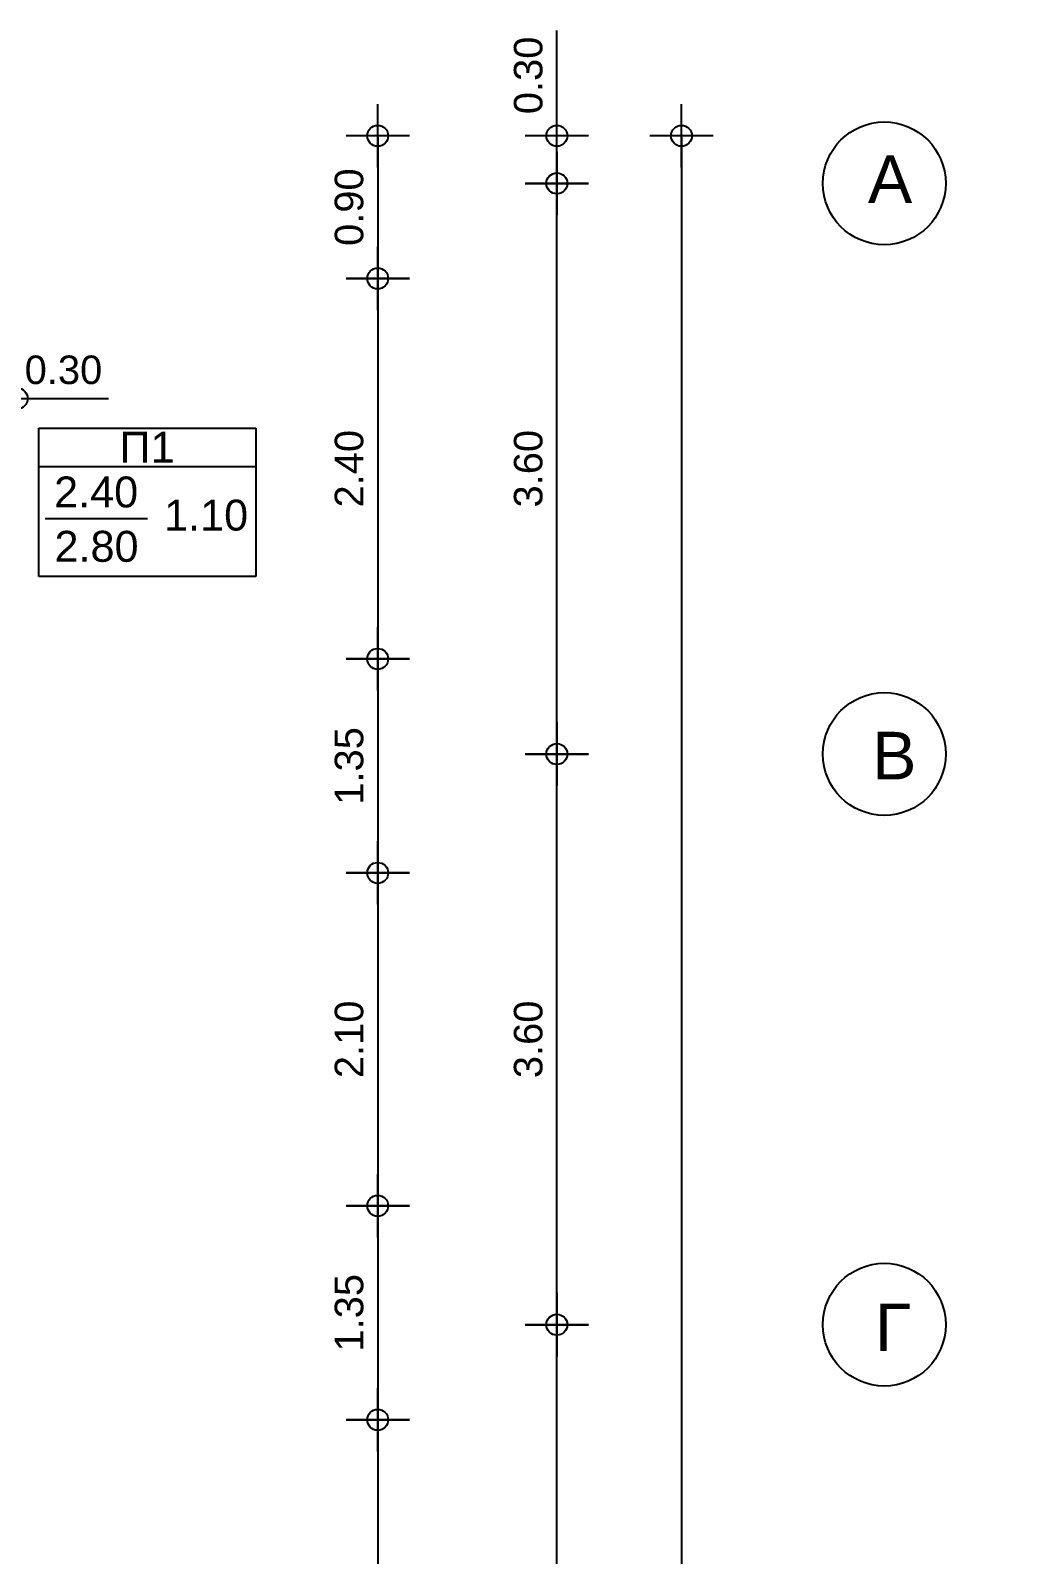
# Model space of a CAD drawing. Header units: metres. Extents: x -11 to 85, y -301 to 135.
# Drawn here: x 47.86 to 54.16, y -37.44 to -27.83 of the extents above; entities that cross this region are included whole.
import ezdxf

# ---------------------------------------------------------------- set-up
doc = ezdxf.new("R2010")
doc.units = ezdxf.units.M
doc.header["$LTSCALE"] = 0.036
doc.header["$PDMODE"] = 2
doc.layers.add('arxitek borofos', color=252, linetype='Continuous')
doc.layers.add('DIMBLK', color=252, linetype='Continuous')
doc.styles.add('COMU-N', font='arial.ttf')
doc.styles.get("Standard").update_dxf_attribs({"font": 'arial.ttf'})
doc.dimstyles.new('CADWDOT', dxfattribs={"dimscale": 0.1, "dimtxt": 1.8, "dimasz": 0.08, "dimexe": 2, "dimexo": 0, "dimgap": 0.09, "dimtad": 0, "dimrnd": 0.001, "dimzin": 0, "dimdsep": 46, "dimtxsty": 'Standard', "dimblk1": 'ARTDIM', "dimblk2": 'ARTDIM', "dimsah": 1, "dimcen": 0.09, "dimdle": 0.05, "dimse1": 1, "dimse2": 1, "dimadec": 0, "dimazin": 0, "dimtfac": 1, "dimtmove": 0, "dimatfit": 3, "dimldrblk": 'ARTDIM', "dimfxl": 2, "dimtvp": 0.9999, "dimtolj": 1, "dimtzin": 0, "dimarcsym": 0})

# ---------------------------------------------------------------- blocks, each defined once
blk = doc.blocks.new('ARTDIM')
at = {"layer": 'DIMBLK'}
for p, q in [((0, -24.9975), (0, 24.9975)), ((-24.9975, 0), (24.9975, 0))]:
    blk.add_line(p, q, dxfattribs=at)
blk.add_circle((0, 0), 8.25, dxfattribs=at)
blk = doc.blocks.new('*D837')
at = {"layer": 'arxitek borofos', "color": 0, "lineweight": -2}
blk.add_line((51.9621, -28.501), (51.9621, -57.885), dxfattribs=at)
at = {"layer": 'Defpoints', "color": 0, "transparency": 16777216}
for p in [(49.0767, -28.493), (49.0767, -57.893), (51.9621, -57.893)]:
    blk.add_point(p, dxfattribs=at)
at = {"layer": 'arxitek borofos', "color": 0, "lineweight": -2, "xscale": 0.008, "yscale": 0.008, "zscale": 0.008}
for p, rotation in [((51.9621, -28.493), 90), ((51.9621, -57.893), 270)]:
    blk.add_blockref('ARTDIM', p, dxfattribs=dict(at, rotation=rotation))
at = {"layer": 'arxitek borofos', "color": 0, "insert": (51.7821, -43.193), "char_height": 0.18, "attachment_point": 5, "rotation": 90}
blk.add_mtext('\\A1;29.40', dxfattribs=at)
blk = doc.blocks.new('*D844')
at = {"layer": 'arxitek borofos', "color": 0, "lineweight": -2}
blk.add_line((51.1768, -39.585), (51.1768, -36.001), dxfattribs=at)
at = {"layer": 'Defpoints', "color": 0, "transparency": 16777216}
for p in [(51.1768, -35.993), (54.1573, -35.993), (54.1573, -39.593)]:
    blk.add_point(p, dxfattribs=at)
at = {"layer": 'arxitek borofos', "color": 0, "lineweight": -2, "xscale": 0.008, "yscale": 0.008, "zscale": 0.008}
for p, rotation in [((51.1768, -35.993), 90), ((51.1768, -39.593), 270)]:
    blk.add_blockref('ARTDIM', p, dxfattribs=dict(at, rotation=rotation))
at = {"layer": 'arxitek borofos', "color": 0, "insert": (50.9968, -37.793), "char_height": 0.18, "attachment_point": 5, "rotation": 90}
blk.add_mtext('\\A1;3.60', dxfattribs=at)
blk = doc.blocks.new('*D845')
at = {"layer": 'arxitek borofos', "color": 0, "lineweight": -2}
blk.add_line((51.1768, -35.985), (51.1768, -32.401), dxfattribs=at)
at = {"layer": 'Defpoints', "color": 0, "transparency": 16777216}
for p in [(51.1768, -32.393), (54.1573, -32.393), (54.1573, -35.993)]:
    blk.add_point(p, dxfattribs=at)
at = {"layer": 'arxitek borofos', "color": 0, "lineweight": -2, "xscale": 0.008, "yscale": 0.008, "zscale": 0.008}
for p, rotation in [((51.1768, -32.393), 90), ((51.1768, -35.993), 270)]:
    blk.add_blockref('ARTDIM', p, dxfattribs=dict(at, rotation=rotation))
at = {"layer": 'arxitek borofos', "color": 0, "insert": (50.9968, -34.193), "char_height": 0.18, "attachment_point": 5, "rotation": 90}
blk.add_mtext('\\A1;3.60', dxfattribs=at)
blk = doc.blocks.new('*D846')
at = {"layer": 'arxitek borofos', "color": 0, "lineweight": -2}
blk.add_line((51.1768, -32.385), (51.1768, -28.801), dxfattribs=at)
at = {"layer": 'Defpoints', "color": 0, "transparency": 16777216}
for p in [(51.1768, -28.793), (54.1573, -28.793), (54.1573, -32.393)]:
    blk.add_point(p, dxfattribs=at)
at = {"layer": 'arxitek borofos', "color": 0, "lineweight": -2, "xscale": 0.008, "yscale": 0.008, "zscale": 0.008}
for p, rotation in [((51.1768, -28.793), 90), ((51.1768, -32.393), 270)]:
    blk.add_blockref('ARTDIM', p, dxfattribs=dict(at, rotation=rotation))
at = {"layer": 'arxitek borofos', "color": 0, "insert": (50.9968, -30.593), "char_height": 0.18, "attachment_point": 5, "rotation": 90}
blk.add_mtext('\\A1;3.60', dxfattribs=at)
blk = doc.blocks.new('*D847')
at = {"layer": 'arxitek borofos', "color": 0, "lineweight": -2}
for p, q in [((51.1768, -28.493), (51.1768, -27.8285)), ((51.1768, -28.785), (51.1768, -28.501))]:
    blk.add_line(p, q, dxfattribs=at)
at = {"layer": 'Defpoints', "color": 0, "transparency": 16777216}
for p in [(49.0767, -28.493), (51.1768, -28.493), (54.1573, -28.793)]:
    blk.add_point(p, dxfattribs=at)
at = {"layer": 'arxitek borofos', "color": 0, "lineweight": -2, "xscale": 0.008, "yscale": 0.008, "zscale": 0.008}
for p, rotation in [((51.1768, -28.493), 90), ((51.1768, -28.793), 270)]:
    blk.add_blockref('ARTDIM', p, dxfattribs=dict(at, rotation=rotation))
at = {"layer": 'arxitek borofos', "color": 0, "insert": (50.9968, -28.1118), "char_height": 0.18, "attachment_point": 5, "rotation": 90}
blk.add_mtext('\\A1;0.30', dxfattribs=at)
blk = doc.blocks.new('*D848')
at = {"layer": 'arxitek borofos', "color": 0, "lineweight": -2}
blk.add_line((50.0469, -28.501), (50.0469, -29.385), dxfattribs=at)
at = {"layer": 'Defpoints', "color": 0, "transparency": 16777216}
for p in [(49.0767, -28.493), (49.0767, -29.393), (50.0469, -29.393)]:
    blk.add_point(p, dxfattribs=at)
at = {"layer": 'arxitek borofos', "color": 0, "lineweight": -2, "xscale": 0.008, "yscale": 0.008, "zscale": 0.008}
for p, rotation in [((50.0469, -28.493), 90), ((50.0469, -29.393), 270)]:
    blk.add_blockref('ARTDIM', p, dxfattribs=dict(at, rotation=rotation))
at = {"layer": 'arxitek borofos', "color": 0, "insert": (49.867, -28.943), "char_height": 0.18, "attachment_point": 5, "rotation": 90}
blk.add_mtext('\\A1;0.90', dxfattribs=at)
blk = doc.blocks.new('*D849')
at = {"layer": 'arxitek borofos', "color": 0, "lineweight": -2}
blk.add_line((50.0469, -29.401), (50.0469, -31.785), dxfattribs=at)
at = {"layer": 'Defpoints', "color": 0, "transparency": 16777216}
for p in [(49.0767, -29.393), (49.0767, -31.793), (50.0469, -31.793)]:
    blk.add_point(p, dxfattribs=at)
at = {"layer": 'arxitek borofos', "color": 0, "lineweight": -2, "xscale": 0.008, "yscale": 0.008, "zscale": 0.008}
for p, rotation in [((50.0469, -29.393), 90), ((50.0469, -31.793), 270)]:
    blk.add_blockref('ARTDIM', p, dxfattribs=dict(at, rotation=rotation))
at = {"layer": 'arxitek borofos', "color": 0, "insert": (49.867, -30.593), "char_height": 0.18, "attachment_point": 5, "rotation": 90}
blk.add_mtext('\\A1;2.40', dxfattribs=at)
blk = doc.blocks.new('*D850')
at = {"layer": 'arxitek borofos', "color": 0, "lineweight": -2}
blk.add_line((50.0469, -31.801), (50.0469, -33.135), dxfattribs=at)
at = {"layer": 'Defpoints', "color": 0, "transparency": 16777216}
for p in [(49.0767, -31.793), (49.0767, -33.143), (50.0469, -33.143)]:
    blk.add_point(p, dxfattribs=at)
at = {"layer": 'arxitek borofos', "color": 0, "lineweight": -2, "xscale": 0.008, "yscale": 0.008, "zscale": 0.008}
for p, rotation in [((50.0469, -31.793), 90), ((50.0469, -33.143), 270)]:
    blk.add_blockref('ARTDIM', p, dxfattribs=dict(at, rotation=rotation))
at = {"layer": 'arxitek borofos', "color": 0, "insert": (49.867, -32.468), "char_height": 0.18, "attachment_point": 5, "rotation": 90}
blk.add_mtext('\\A1;1.35', dxfattribs=at)
blk = doc.blocks.new('*D851')
at = {"layer": 'arxitek borofos', "color": 0, "lineweight": -2}
blk.add_line((50.0469, -33.151), (50.0469, -35.235), dxfattribs=at)
at = {"layer": 'Defpoints', "color": 0, "transparency": 16777216}
for p in [(49.0767, -33.143), (49.0767, -35.243), (50.0469, -35.243)]:
    blk.add_point(p, dxfattribs=at)
at = {"layer": 'arxitek borofos', "color": 0, "lineweight": -2, "xscale": 0.008, "yscale": 0.008, "zscale": 0.008}
for p, rotation in [((50.0469, -33.143), 90), ((50.0469, -35.243), 270)]:
    blk.add_blockref('ARTDIM', p, dxfattribs=dict(at, rotation=rotation))
at = {"layer": 'arxitek borofos', "color": 0, "insert": (49.867, -34.193), "char_height": 0.18, "attachment_point": 5, "rotation": 90}
blk.add_mtext('\\A1;2.10', dxfattribs=at)
blk = doc.blocks.new('*D852')
at = {"layer": 'arxitek borofos', "color": 0, "lineweight": -2}
blk.add_line((50.0469, -35.251), (50.0469, -36.585), dxfattribs=at)
at = {"layer": 'Defpoints', "color": 0, "transparency": 16777216}
for p in [(49.0767, -35.243), (49.0767, -36.593), (50.0469, -36.593)]:
    blk.add_point(p, dxfattribs=at)
at = {"layer": 'arxitek borofos', "color": 0, "lineweight": -2, "xscale": 0.008, "yscale": 0.008, "zscale": 0.008}
for p, rotation in [((50.0469, -35.243), 90), ((50.0469, -36.593), 270)]:
    blk.add_blockref('ARTDIM', p, dxfattribs=dict(at, rotation=rotation))
at = {"layer": 'arxitek borofos', "color": 0, "insert": (49.867, -35.918), "char_height": 0.18, "attachment_point": 5, "rotation": 90}
blk.add_mtext('\\A1;1.35', dxfattribs=at)
blk = doc.blocks.new('*D853')
at = {"layer": 'arxitek borofos', "color": 0, "lineweight": -2}
blk.add_line((50.0469, -36.601), (50.0469, -39.435), dxfattribs=at)
at = {"layer": 'Defpoints', "color": 0, "transparency": 16777216}
for p in [(49.0767, -36.593), (49.0767, -39.443), (50.0469, -39.443)]:
    blk.add_point(p, dxfattribs=at)
at = {"layer": 'arxitek borofos', "color": 0, "lineweight": -2, "xscale": 0.008, "yscale": 0.008, "zscale": 0.008}
for p, rotation in [((50.0469, -36.593), 90), ((50.0469, -39.443), 270)]:
    blk.add_blockref('ARTDIM', p, dxfattribs=dict(at, rotation=rotation))
at = {"layer": 'arxitek borofos', "color": 0, "insert": (49.867, -38.018), "char_height": 0.18, "attachment_point": 5, "rotation": 90}
blk.add_mtext('\\A1;2.85', dxfattribs=at)
blk = doc.blocks.new('*D875')
at = {"layer": 'arxitek borofos', "color": 0, "lineweight": -2}
for p, q in [((47.4817, -30.1503), (47.7657, -30.1503)), ((47.7737, -30.1503), (48.3483, -30.1503))]:
    blk.add_line(p, q, dxfattribs=at)
at = {"layer": 'Defpoints', "color": 0, "transparency": 16777216}
for p in [(47.4737, -29.393), (47.7737, -29.393), (47.7737, -30.1503)]:
    blk.add_point(p, dxfattribs=at)
at = {"layer": 'arxitek borofos', "color": 0, "lineweight": -2, "xscale": 0.008, "yscale": 0.008, "zscale": 0.008, "rotation": 180}
blk.add_blockref('ARTDIM', (47.4737, -30.1503), dxfattribs=at)
at = {"layer": 'arxitek borofos', "color": 0, "lineweight": -2, "xscale": 0.008, "yscale": 0.008, "zscale": 0.008}
blk.add_blockref('ARTDIM', (47.7737, -30.1503), dxfattribs=at)
at = {"layer": 'arxitek borofos', "color": 0, "insert": (48.065, -29.9703), "char_height": 0.18, "attachment_point": 5}
blk.add_mtext('\\A1;0.30', dxfattribs=at)
blk = doc.blocks.new('*D918')
at = {"layer": 'arxitek borofos', "color": 0, "lineweight": -2}
for p, q in [((47.1437, -28.493), (47.1437, -27.9184)), ((47.1437, -28.785), (47.1437, -28.501))]:
    blk.add_line(p, q, dxfattribs=at)
at = {"layer": 'Defpoints', "color": 0, "transparency": 16777216}
for p in [(47.1437, -28.493), (48.2004, -28.493), (48.2004, -28.793)]:
    blk.add_point(p, dxfattribs=at)
at = {"layer": 'arxitek borofos', "color": 0, "lineweight": -2, "xscale": 0.008, "yscale": 0.008, "zscale": 0.008}
for p, rotation in [((47.1437, -28.493), 90), ((47.1437, -28.793), 270)]:
    blk.add_blockref('ARTDIM', p, dxfattribs=dict(at, rotation=rotation))
at = {"layer": 'arxitek borofos', "color": 0, "insert": (46.9637, -28.2017), "char_height": 0.18, "attachment_point": 5, "rotation": 90}
blk.add_mtext('\\A1;0.30', dxfattribs=at)

msp = doc.modelspace()

# ---------------------------------------------------------------- linework, layer by layer
at = {"layer": 'arxitek borofos'}
for p, q in [((47.9105, -31.274), (47.9105, -30.3364)), ((47.9105, -30.3364), (49.2778, -30.3364)), ((49.2778, -30.3364), (49.2778, -31.274)), ((49.2778, -30.5821), (47.9105, -30.5821)), ((47.9495, -30.9077), (48.5954, -30.9077)), ((49.2778, -31.274), (47.9105, -31.274))]:
    msp.add_line(p, q, dxfattribs=at)
for centre in [(53.2415, -28.793), (53.2415, -32.393), (53.2415, -35.993)]:
    msp.add_circle(centre, 0.3872, dxfattribs=at)

# ---------------------------------------------------------------- texts
at = {"layer": 'arxitek borofos', "style": 'COMU-N'}
for s, height, p in [('Α', 0.3, (53.138, -28.917)), ('Π1', 0.195, (48.4179, -30.5549)), ('2.40', 0.195, (48.0061, -30.8372)), ('1.10', 0.195, (48.6995, -30.9833)), ('2.80', 0.195, (48.0085, -31.1802)), ('Β', 0.3, (53.1649, -32.5528)), ('Γ', 0.3, (53.183, -36.16))]:
    msp.add_text(s, height=height, dxfattribs=at).set_placement(p)

# ---------------------------------------------------------------- dimensions: what is measured, and where the dimension line sits
at = {"layer": 'arxitek borofos'}
dim = msp.add_linear_dim(base=(51.1768, -28.493), p1=(54.1573, -28.793), p2=(49.0767, -28.493), angle=90, dimstyle='CADWDOT', dxfattribs=at)
dim.commit()
dim.dimension.update_dxf_attribs({"geometry": '*D847', "text_midpoint": (51.1768, -28.1118), "dimtype": 160})
dim = msp.add_aligned_dim(p1=(48.2004, -28.793), p2=(48.2004, -28.493), distance=1.0567, dimstyle='CADWDOT', dxfattribs=at)
dim.commit()
dim.dimension.update_dxf_attribs({"geometry": '*D918', "text_midpoint": (46.9637, -28.2017)})
for base, p1, p2, picture, middle in [((51.9621, -57.893), (49.0767, -28.493), (49.0767, -57.893), '*D837', (51.7821, -43.193)), ((50.0469, -29.393), (49.0767, -28.493), (49.0767, -29.393), '*D848', (49.867, -28.943)), ((51.1768, -28.793), (54.1573, -32.393), (54.1573, -28.793), '*D846', (50.9968, -30.593)), ((50.0469, -31.793), (49.0767, -29.393), (49.0767, -31.793), '*D849', (49.867, -30.593)), ((50.0469, -33.143), (49.0767, -31.793), (49.0767, -33.143), '*D850', (49.867, -32.468)), ((51.1768, -32.393), (54.1573, -35.993), (54.1573, -32.393), '*D845', (50.9968, -34.193)), ((50.0469, -35.243), (49.0767, -33.143), (49.0767, -35.243), '*D851', (49.867, -34.193)), ((50.0469, -36.593), (49.0767, -35.243), (49.0767, -36.593), '*D852', (49.867, -35.918)), ((51.1768, -35.993), (54.1573, -39.593), (54.1573, -35.993), '*D844', (50.9968, -37.793)), ((50.0469, -39.443), (49.0767, -36.593), (49.0767, -39.443), '*D853', (49.867, -38.018))]:
    dim = msp.add_linear_dim(base=base, p1=p1, p2=p2, angle=90, dimstyle='CADWDOT', dxfattribs=at)
    dim.commit()
    dim.dimension.update_dxf_attribs({"geometry": picture, "text_midpoint": middle})
dim = msp.add_linear_dim(base=(47.7737, -30.1503), p1=(47.4737, -29.393), p2=(47.7737, -29.393), dimstyle='CADWDOT', dxfattribs=at)
dim.commit()
dim.dimension.update_dxf_attribs({"geometry": '*D875', "text_midpoint": (48.065, -29.9703)})

doc.saveas('drawing.dxf')
